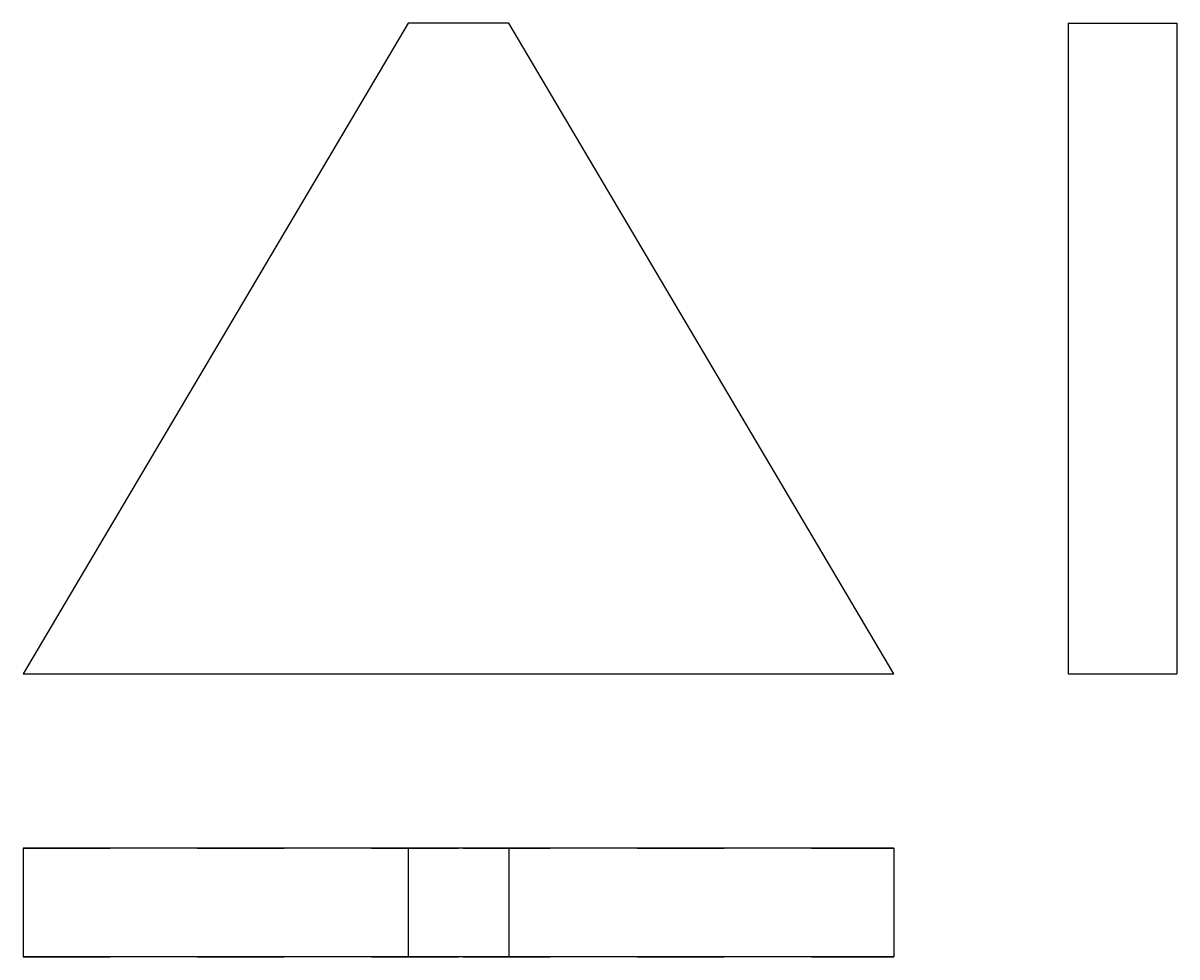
# Model space of a CAD drawing. Extents: x 0 to 1.32, y 0 to 1.07.
import ezdxf

# ---------------------------------------------------------------- set-up
doc = ezdxf.new("R2010")
doc.units = 0
doc.linetypes.add('HIDDEN', pattern=[0.05, 0.03335, -0.01665])
for name, color, linetype in [('FRONT', 7, 'CONTINUOUS'), ('LEFT', 7, 'CONTINUOUS'), ('TOP', 7, 'CONTINUOUS'), ('TOP_HID', 7, 'HIDDEN')]:
    doc.layers.add(name, color=color, linetype=linetype)

msp = doc.modelspace()

# ---------------------------------------------------------------- linework, layer by layer
at = {"layer": 'FRONT'}
for p, q in [((0.442105, 1.072368), (0, 0.325)), ((0.505263, 1.072368), (0.442105, 1.072368)), ((0.557895, 1.072368), (0.505263, 1.072368)), ((1, 0.325), (0.557895, 1.072368)), ((0, 0.325), (0.505263, 0.325)), ((0.505263, 0.325), (1, 0.325))]:
    msp.add_line(p, q, dxfattribs=at)
at = {"layer": 'LEFT'}
for p, q in [((1.2, 1.072368), (1.325, 1.072368)), ((1.2, 1.072368), (1.2, 0.325)), ((1.325, 1.072368), (1.325, 0.325)), ((1.2, 0.325), (1.325, 0.325))]:
    msp.add_line(p, q, dxfattribs=at)
at = {"layer": 'TOP'}
for p, q in [((0, 0.125), (0, 0)), ((0.442105, 0.125), (0, 0.125)), ((0.442105, 0.125), (0.442105, 0)), ((0.505263, 0.125), (0.442105, 0.125)), ((0.557895, 0.125), (0.505263, 0.125)), ((0.557895, 0.125), (0.557895, 0)), ((1, 0.125), (0.557895, 0.125)), ((1, 0.125), (1, 0)), ((0.442105, 0), (0, 0)), ((0.505263, 0), (0.442105, 0)), ((0.557895, 0), (0.505263, 0)), ((1, 0), (0.557895, 0))]:
    msp.add_line(p, q, dxfattribs=at)
at = {"layer": 'TOP_HID', "linetype": 'HIDDEN'}
for p, q in [((0, 0.125), (0.505263, 0.125)), ((0.505263, 0.125), (1, 0.125)), ((0, 0), (0.505263, 0)), ((0.505263, 0), (1, 0))]:
    msp.add_line(p, q, dxfattribs=at)

doc.saveas('drawing.dxf')
